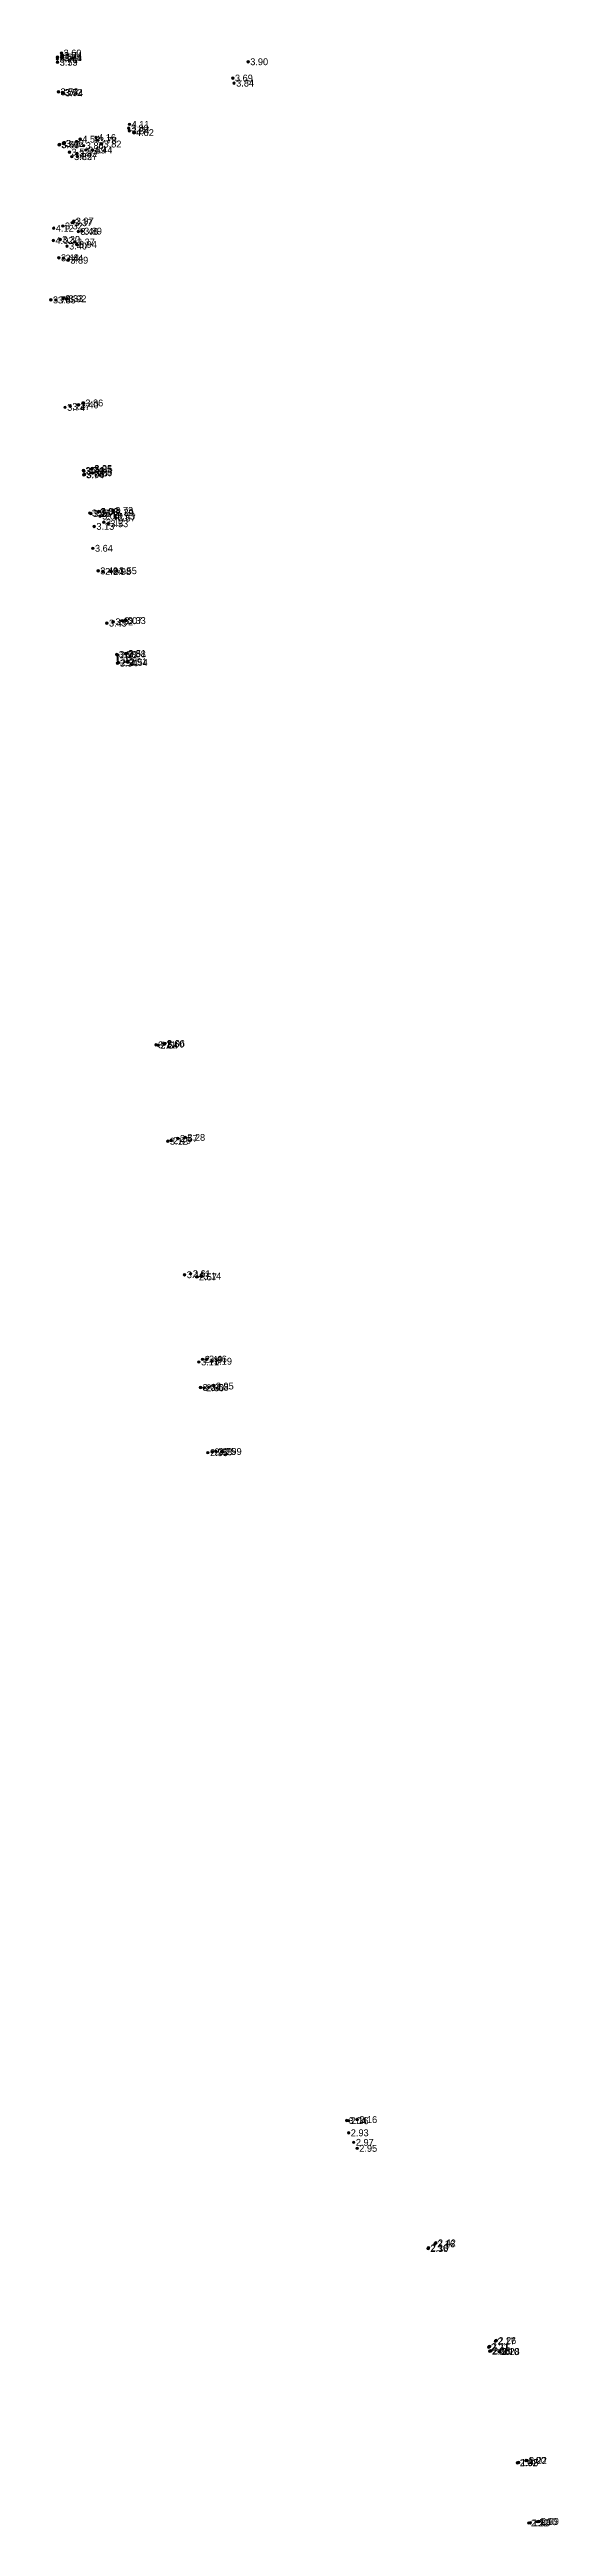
# Model space of a CAD drawing. Header units: metres. Extents: x 25624 to 25683, y 32969 to 33257.
import ezdxf

# ---------------------------------------------------------------- set-up
doc = ezdxf.new("R2010")
doc.units = ezdxf.units.M
doc.linetypes.add('g5_02x1', pattern=[3, 2, -1])
doc.layers.add('Отметки верха лотка', color=7, linetype='Continuous')
doc.layers.add('Отметки низа лотка', color=7, linetype='Continuous')
doc.styles.add('LIKE17', font='d431.shx')

# ---------------------------------------------------------------- blocks, each defined once
blk = doc.blocks.new('g5_330')
at = {"linetype": 'ByBlock', "lineweight": -2}
blk.add_hatch(color=0, dxfattribs=at).paths.add_polyline_path([(-0.3, 0, 1), (0.3, 0, 1)])
at = {"color": 0, "linetype": 'ByBlock', "lineweight": -2}
blk.add_circle((0, 0), 0.3, dxfattribs=at)
at = {"color": 0, "linetype": 'ByBlock', "lineweight": 15, "flags": 12}
for tag, p in [('number', (-7.62, -0.8)), ('z', (0.5, -0.8))]:
    blk.add_attdef(tag, p, '', height=1.6, dxfattribs=at)

msp = doc.modelspace()

# ---------------------------------------------------------------- linework, layer by layer
at = {"layer": 'Отметки верха лотка', "color": 7, "linetype": 'Continuous', "lineweight": 20, "ltscale": 0.5, "flags": 128}
msp.add_lwpolyline([(25631.84, 33186.86), (25631.95, 33185.85), (25633.13, 33185.94), (25632.94, 33186.99)], dxfattribs=at)
at = {"layer": 'Отметки низа лотка', "color": 92, "linetype": 'g5_02x1', "lineweight": 20, "ltscale": 0.5, "flags": 128}
for points in [[(25631.98, 33186.8), (25632.06, 33185.9)], [(25632.9, 33186.92), (25633.05, 33186.02)]]:
    msp.add_lwpolyline(points, dxfattribs=at)

# ---------------------------------------------------------------- block references
at = {"layer": 'Отметки верха лотка', "color": 7, "linetype": 'Continuous', "lineweight": 20, "xscale": 0.5, "yscale": 0.5, "zscale": 0.5}
for p in [(25624.92, 33256.19, 3.74), (25624.94, 33255.81, 3.73), (25624.96, 33255.81, 3.59), (25625.46, 33256.61, 3.75), (25625.47, 33256.35, 3.74), (25647.16, 33255.87, 3.9), (25625.04, 33252.36, 3.72), (25625.6, 33252.25, 3.74), (25645.52, 33253.39, 3.84), (25625.13, 33246.2, 3.63), (25625.7, 33246.36, 3.62), (25627.58, 33246.85, 4.54), (25629.43, 33247.04, 4.16), (25633.33, 33248.58, 4.11), (25633.84, 33247.62, 4.02), (25626.62, 33244.82, 3.85), (25627.25, 33244.84, 4.27), (25629.01, 33245.59, 4.44), (25626.83, 33237.31, 3.97), (25624.46, 33235.06, 4.02), (25624.5, 33236.48, 4.12), (25627.19, 33234.6, 3.94), (25627.79, 33236.15, 3.89), (25626.19, 33232.76, 3.89), (25624.16, 33228.14, 3.77), (25625.98, 33228.27, 3.92), (25625.82, 33215.63, 3.74), (25627.94, 33216.14, 3.87), (25628.99, 33208.52, 3.95), (25627.96, 33208.27, 3.74), (25628.02, 33207.77, 3.74), (25629.06, 33207.99, 3.87), (25628.69, 33203.33, 3.55), (25629.74, 33203.52, 3.83), (25631.43, 33203.62, 3.73), (25631.73, 33202.75, 3.67), (25630.85, 33202.08, 3.53), (25629.06, 33199.22, 3.64), (25629.68, 33196.59, 3.48), (25631.86, 33196.61, 3.55), (25630.69, 33190.51, 3.45), (25632.9, 33190.8, 3.33), (25631.84, 33186.86, 3.58), (25631.95, 33185.85, 3.54), (25632.94, 33186.99, 3.51), (25633.13, 33185.94, 3.54), (25636.42, 33141.4, 3.11), (25637.46, 33141.57, 3.06), (25639.82, 33130.64, 3.28), (25637.79, 33130.18, 3.12), (25639.76, 33114.64, 3.14), (25641.69, 33114.48, 3.14), (25641.43, 33104.48, 3.11), (25642.95, 33104.57, 3.19), (25641.61, 33101.51, 3.04), (25643.15, 33101.68, 2.95), (25642.48, 33093.92, 2.95), (25644.08, 33094.06, 2.99), (25658.65, 33016.16, 3.04), (25658.88, 33014.73, 2.93), (25659.47, 33013.62, 2.97), (25659.87, 33012.92, 2.95), (25668.14, 33001.26, 2.36), (25669.04, 33001.91, 2.42), (25675.2, 32989.77, 2.21), (25675.33, 32989.31, 2.28), (25676.08, 32990.54, 2.26), (25676.48, 32989.27, 2.28), (25678.57, 32976.31, 2.02), (25679.65, 32976.59, 2.22), (25679.88, 32969.3, 2.21), (25681.06, 32969.48, 2.09)]:
    msp.add_blockref('g5_330', p, dxfattribs=at)
at = {"layer": 'Отметки низа лотка', "color": 7, "linetype": 'Continuous', "lineweight": 20, "xscale": 0.5, "yscale": 0.5, "zscale": 0.5}
for p in [(25624.94, 33256.41, 3.65), (25624.96, 33255.81, 3.59), (25625.4, 33256.88, 3.6), (25625.44, 33256.34, 3.61), (25625.05, 33252.37, 3.54), (25625.51, 33252.3, 3.52), (25645.38, 33253.97, 3.69), (25625.18, 33246.23, 3.47), (25625.64, 33246.36, 3.46), (25627.99, 33246.1, 3.85), (25629.53, 33246.72, 3.78), (25630.06, 33246.29, 3.82), (25633.24, 33248.14, 3.79), (25633.32, 33247.83, 3.85), (25626.33, 33245.34, 3.52), (25627.22, 33245.18, 3.42), (25628.24, 33245.59, 3.89), (25625.24, 33235.18, 3.3), (25625.56, 33236.75, 3.32), (25626.65, 33237.13, 3.37), (25626.96, 33234.88, 3.37), (25627.37, 33236.11, 3.46), (25625.1, 33233.05, 3.48), (25625.62, 33233, 3.44), (25626.05, 33234.41, 3.4), (25624.74, 33228.13, 3.35), (25625.6, 33228.29, 3.33), (25626.43, 33215.75, 3.27), (25627.4, 33215.92, 3.4), (25628.03, 33208.2, 3.09), (25628.08, 33207.82, 3.06), (25628.96, 33208.43, 3.05), (25628.99, 33208.01, 3), (25628.84, 33203.26, 3.16), (25629.67, 33203.44, 3.05), (25629.74, 33203.52, 3.83), (25629.9, 33202.97, 3.04), (25631.43, 33203.62, 3.73), (25631.49, 33203.41, 3.39), (25631.64, 33202.97, 3.53), (25629.23, 33201.77, 3.13), (25630.34, 33202.25, 3.12), (25630.24, 33196.53, 2.94), (25631.19, 33196.52, 2.98), (25631.44, 33190.66, 3.02), (25632.49, 33190.79, 3.07), (25631.98, 33186.8, 2.92), (25632.06, 33185.9, 2.91), (25632.9, 33186.92, 2.88), (25633.05, 33186.02, 2.91), (25636.69, 33141.36, 2.54), (25637.39, 33141.49, 2.6), (25638.18, 33130.27, 2.79), (25638.96, 33130.51, 2.57), (25640.46, 33114.76, 2.61), (25641.19, 33114.39, 2.57), (25641.85, 33104.79, 2.49), (25642.35, 33104.82, 2.46), (25642.03, 33101.47, 2.6), (25642.56, 33101.53, 2.58), (25642.98, 33094.01, 2.83), (25643.42, 33094.07, 2.75), (25658.87, 33016.14, 2.16), (25659.87, 33016.27, 2.16), (25668.2, 33001.35, 2.1), (25668.95, 33001.8, 2.16), (25675.31, 32989.85, 2.11), (25675.45, 32989.35, 2.18), (25675.98, 32990.46, 2.17), (25676.41, 32989.25, 2.1), (25678.69, 32976.34, 1.95), (25679.55, 32976.58, 1.91), (25680.06, 32969.33, 1.9), (25680.85, 32969.45, 1.9)]:
    msp.add_blockref('g5_330', p, dxfattribs=at)

# ---------------------------------------------------------------- texts
at = {"layer": 'Отметки верха лотка', "color": 7, "linetype": 'Continuous', "lineweight": 15, "ltscale": 0.5, "style": 'LIKE17'}
for s, p in [('3.74', (25625.17, 33255.79)), ('3.73', (25625.19, 33255.41)), ('3.59', (25625.21, 33255.41)), ('3.74', (25625.71, 33256.21)), ('3.74', (25625.72, 33255.95)), ('3.90', (25647.41, 33255.47)), ('3.72', (25625.29, 33251.96)), ('3.74', (25625.85, 33251.85)), ('3.84', (25645.77, 33252.98)), ('3.63', (25625.38, 33245.8)), ('3.62', (25625.95, 33245.96)), ('4.54', (25627.83, 33246.45)), ('4.16', (25629.68, 33246.64)), ('4.11', (25633.58, 33248.18)), ('4.02', (25634.09, 33247.22)), ('3.85', (25626.87, 33244.42)), ('4.27', (25627.5, 33244.44)), ('4.44', (25629.26, 33245.19)), ('3.97', (25627.08, 33236.91)), ('4.02', (25624.71, 33234.66)), ('4.12', (25624.75, 33236.08)), ('3.94', (25627.44, 33234.2)), ('3.89', (25628.04, 33235.75)), ('3.89', (25626.44, 33232.36)), ('3.78', (25624.41, 33227.74)), ('3.92', (25626.23, 33227.87)), ('3.74', (25626.07, 33215.23)), ('3.86', (25628.19, 33215.74)), ('3.74', (25628.21, 33207.87)), ('3.95', (25629.24, 33208.12)), ('3.74', (25628.27, 33207.37)), ('3.87', (25629.31, 33207.59)), ('3.55', (25628.94, 33202.93)), ('3.83', (25629.99, 33203.12)), ('3.73', (25631.68, 33203.22)), ('3.67', (25631.98, 33202.35)), ('3.53', (25631.1, 33201.68)), ('3.64', (25629.31, 33198.82)), ('3.48', (25629.93, 33196.19)), ('3.55', (25632.11, 33196.21)), ('3.45', (25630.94, 33190.11)), ('3.33', (25633.15, 33190.4)), ('3.58', (25632.09, 33186.46)), ('3.54', (25632.2, 33185.45)), ('3.51', (25633.19, 33186.58)), ('3.54', (25633.38, 33185.54)), ('3.11', (25636.67, 33141)), ('3.06', (25637.71, 33141.17)), ('3.28', (25640.07, 33130.23)), ('3.12', (25638.04, 33129.78)), ('3.14', (25640.01, 33114.24)), ('3.14', (25641.94, 33114.08)), ('3.11', (25641.68, 33104.08)), ('3.19', (25643.2, 33104.17)), ('3.04', (25641.86, 33101.11)), ('2.95', (25643.4, 33101.28)), ('2.95', (25642.73, 33093.52)), ('2.99', (25644.33, 33093.66)), ('3.04', (25658.9, 33015.76)), ('2.93', (25659.13, 33014.33)), ('2.97', (25659.72, 33013.22)), ('2.95', (25660.12, 33012.52)), ('2.36', (25668.39, 33000.86)), ('2.42', (25669.29, 33001.51)), ('2.21', (25675.45, 32989.37)), ('2.28', (25675.58, 32988.91)), ('2.26', (25676.33, 32990.14)), ('2.28', (25676.73, 32988.87)), ('2.02', (25678.82, 32975.91)), ('2.22', (25679.9, 32976.19)), ('2.22', (25680.13, 32968.9)), ('2.09', (25681.31, 32969.08))]:
    msp.add_text(s, height=0.8, dxfattribs=at).set_placement(p)
at = {"layer": 'Отметки низа лотка', "color": 7, "linetype": 'Continuous', "lineweight": 15, "ltscale": 0.5, "style": 'LIKE17'}
for s, p in [('3.64', (25625.19, 33256.01)), ('3.59', (25625.21, 33255.41)), ('3.60', (25625.65, 33256.48)), ('3.61', (25625.69, 33255.94)), ('3.54', (25625.3, 33251.97)), ('3.52', (25625.76, 33251.9)), ('3.69', (25645.63, 33253.57)), ('3.47', (25625.43, 33245.83)), ('3.46', (25625.89, 33245.96)), ('3.86', (25628.24, 33245.7)), ('3.78', (25629.78, 33246.32)), ('3.82', (25630.31, 33245.89)), ('3.80', (25633.49, 33247.73)), ('3.84', (25633.57, 33247.43)), ('3.52', (25626.58, 33244.94)), ('3.42', (25627.47, 33244.78)), ('3.89', (25628.49, 33245.19)), ('3.37', (25626.9, 33236.73)), ('3.30', (25625.49, 33234.78)), ('3.32', (25625.81, 33236.35)), ('3.40', (25626.3, 33234.01)), ('3.37', (25627.21, 33234.48)), ('3.46', (25627.62, 33235.71)), ('3.48', (25625.35, 33232.65)), ('3.44', (25625.87, 33232.6)), ('3.35', (25624.99, 33227.73)), ('3.33', (25625.85, 33227.89)), ('3.27', (25626.68, 33215.34)), ('3.40', (25627.65, 33215.52)), ('3.05', (25629.21, 33208.03)), ('3.09', (25628.28, 33207.8)), ('3.06', (25628.33, 33207.42)), ('3.00', (25629.24, 33207.61)), ('3.16', (25629.09, 33202.86)), ('3.05', (25629.92, 33203.04)), ('3.83', (25629.99, 33203.12)), ('3.04', (25630.15, 33202.57)), ('3.73', (25631.68, 33203.22)), ('3.39', (25631.74, 33203.01)), ('3.53', (25631.89, 33202.57)), ('3.13', (25629.48, 33201.37)), ('3.12', (25630.59, 33201.85)), ('2.94', (25630.49, 33196.13)), ('2.98', (25631.44, 33196.12)), ('3.02', (25631.69, 33190.26)), ('3.07', (25632.74, 33190.39)), ('2.92', (25632.23, 33186.4)), ('2.91', (25632.31, 33185.5)), ('2.88', (25633.15, 33186.52)), ('2.91', (25633.3, 33185.62)), ('2.54', (25636.94, 33140.96)), ('2.60', (25637.64, 33141.09)), ('2.57', (25639.21, 33130.11)), ('2.79', (25638.43, 33129.87)), ('2.61', (25640.71, 33114.36)), ('2.57', (25641.44, 33113.99)), ('2.49', (25642.1, 33104.39)), ('2.46', (25642.6, 33104.42)), ('2.58', (25642.81, 33101.13)), ('2.60', (25642.28, 33101.07)), ('2.83', (25643.23, 33093.61)), ('2.75', (25643.67, 33093.67)), ('2.16', (25659.12, 33015.74)), ('2.16', (25660.12, 33015.87)), ('2.10', (25668.45, 33000.95)), ('2.16', (25669.2, 33001.4)), ('2.11', (25675.56, 32989.45)), ('2.18', (25675.7, 32988.95)), ('2.17', (25676.23, 32990.06)), ('2.10', (25676.66, 32988.85)), ('1.95', (25678.94, 32975.94)), ('1.90', (25679.8, 32976.18)), ('1.90', (25680.31, 32968.93)), ('1.90', (25681.1, 32969.05))]:
    msp.add_text(s, height=0.8, dxfattribs=at).set_placement(p)

doc.saveas('drawing.dxf')
